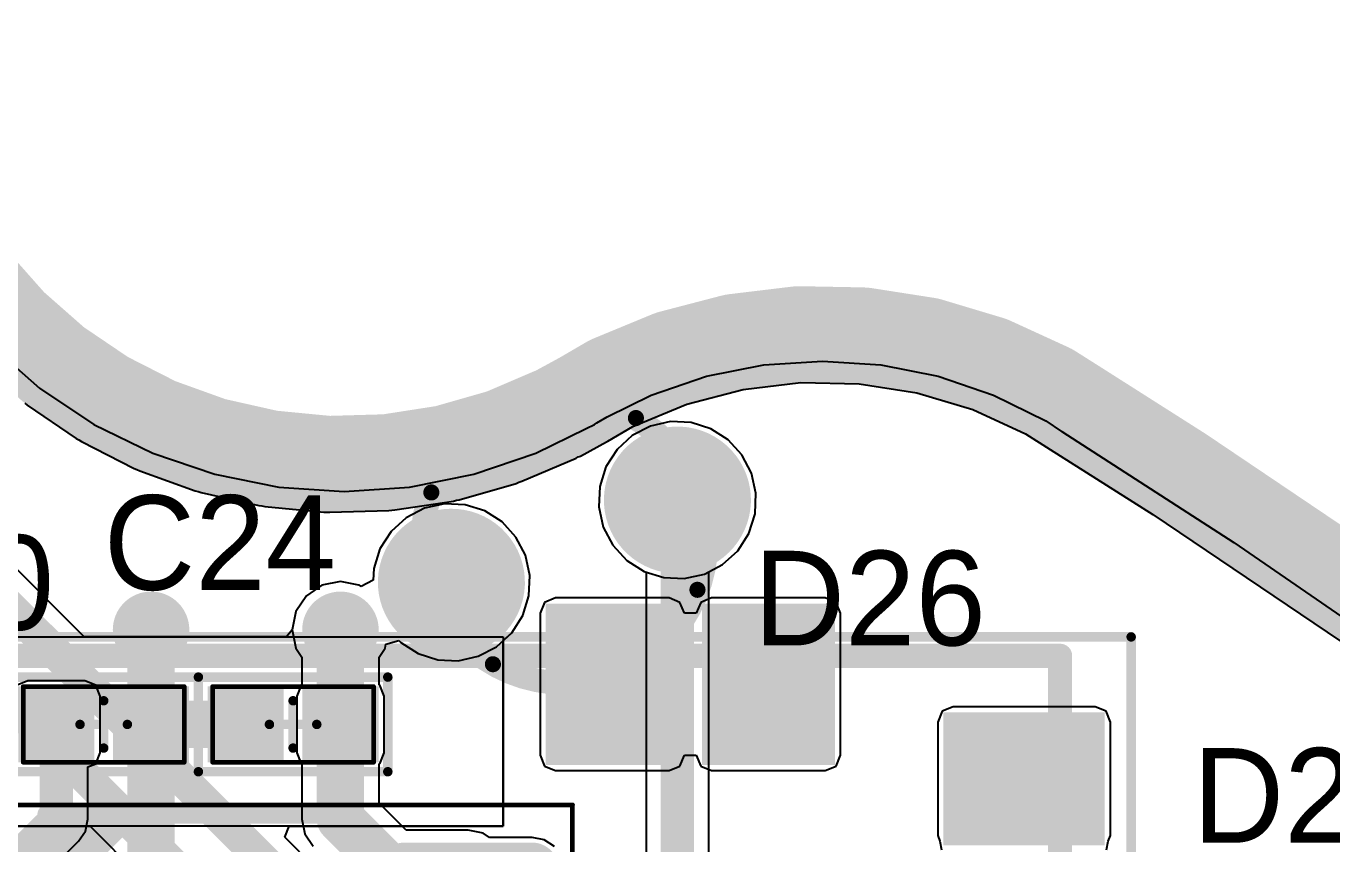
# Model space of a CAD drawing. Header units: millimetres. Extents: x 118 to 288, y 159 to 220.
# Drawn here: x 242.43 to 256.22, y 200.01 to 208.65 of the extents above; entities that cross this region are included whole.
import ezdxf

# ---------------------------------------------------------------- set-up
doc = ezdxf.new("R2010")
doc.units = ezdxf.units.MM
for name, color, linetype in [('BottomLayer', 5, 'Continuous'), ('BottomOverlay', 54, 'Continuous'), ('BottomPaste', 16, 'Continuous'), ('BottomSolder', 6, 'Continuous'), ('InternalPlane1', 76, 'Continuous'), ('InternalPlane2', 16, 'Continuous'), ('KeepOutLayer', 6, 'Continuous'), ('Mechanical1', 6, 'Continuous'), ('Mechanical13', 56, 'Continuous'), ('Mechanical15', 56, 'Continuous'), ('MultiLayer', 9, 'Continuous'), ('PadHoleLayer', 156, 'Continuous'), ('TopLayer', 1, 'Continuous'), ('TopOverlay', 2, 'Continuous'), ('TopPaste', 8, 'Continuous'), ('TopSolder', 216, 'Continuous'), ('ViaHoleLayer', 16, 'Continuous')]:
    doc.layers.add(name, color=color, linetype=linetype)

# ---------------------------------------------------------------- blocks, each defined once
blk = doc.blocks.new('0402__38')
at = {"layer": 'Mechanical15'}
for points, const_width in [([(-0.4, 0.85), (0.4, 0.85)], 0.05), ([(-0.4, 0.85), (-0.4, -0.85)], 0.05), ([(0.4, 0.85), (0.4, -0.85)], 0.05), ([(0, 0.25), (0, -0.25)], 0.1), ([(-0.25, 0), (0.25, 0)], 0.1), ([(-0.4, -0.85), (0.4, -0.85)], 0.05)]:
    blk.add_lwpolyline(points, dxfattribs=dict(at, const_width=const_width))
for points, const_width in [([(-0.412, 0.85, 1), (-0.387, 0.85, 1)], 0.025), ([(-0.412, 0.85, 1), (-0.387, 0.85, 1)], 0.025), ([(0.387, 0.85, 1), (0.412, 0.85, 1)], 0.025), ([(0.387, 0.85, 1), (0.412, 0.85, 1)], 0.025), ([(-0.025, 0.25, 1), (0.025, 0.25, 1)], 0.05), ([(-0.275, 0, 1), (-0.225, 0, 1)], 0.05), ([(0.225, 0, 1), (0.275, 0, 1)], 0.05), ([(-0.025, -0.25, 1), (0.025, -0.25, 1)], 0.05), ([(-0.412, -0.85, 1), (-0.387, -0.85, 1)], 0.025), ([(-0.412, -0.85, 1), (-0.387, -0.85, 1)], 0.025), ([(0.387, -0.85, 1), (0.412, -0.85, 1)], 0.025), ([(0.387, -0.85, 1), (0.412, -0.85, 1)], 0.025)]:
    blk.add_lwpolyline(points, format="xyb", close=True, dxfattribs=dict(at, const_width=const_width))
at = {"layer": 'TopLayer'}
for points in [[(0.3, 0.8), (-0.3, 0.8), (0.3, 0.2), (-0.3, 0.2)], [(0.3, -0.2), (-0.3, -0.2), (0.3, -0.8), (-0.3, -0.8)]]:
    blk.add_solid(points, dxfattribs=at)
at = {"layer": 'TopOverlay', "const_width": 0.1}
for points in [[(-0.5, 1), (-0.5, -1)], [(-0.5, 1), (0.5, 1)], [(0.5, 1), (0.5, -1)], [(-0.5, -1), (0.5, -1)]]:
    blk.add_lwpolyline(points, dxfattribs=at)
at = {"layer": 'TopOverlay', "const_width": 0.05}
for points in [[(-0.525, 1, 1), (-0.475, 1, 1)], [(-0.525, 1, 1), (-0.475, 1, 1)], [(0.475, 1, 1), (0.525, 1, 1)], [(0.475, 1, 1), (0.525, 1, 1)], [(-0.525, -1, 1), (-0.475, -1, 1)], [(-0.525, -1, 1), (-0.475, -1, 1)], [(0.475, -1, 1), (0.525, -1, 1)], [(0.475, -1, 1), (0.525, -1, 1)]]:
    blk.add_lwpolyline(points, format="xyb", close=True, dxfattribs=at)
at = {"layer": 'TopPaste'}
for points in [[(0.3, 0.8), (-0.3, 0.8), (0.3, 0.2), (-0.3, 0.2)], [(0.3, -0.2), (-0.3, -0.2), (0.3, -0.8), (-0.3, -0.8)]]:
    blk.add_solid(points, dxfattribs=at)
at = {"layer": 'TopSolder'}
for points in [[(0.402, 0.902), (-0.402, 0.902), (0.402, 0.098), (-0.402, 0.098)], [(0.402, -0.098), (-0.402, -0.098), (0.402, -0.902), (-0.402, -0.902)]]:
    blk.add_solid(points, dxfattribs=at)
blk = doc.blocks.new('LED3MM_GREEN_60')
at = {"layer": 'BottomLayer', "const_width": 0.675}
for points in [[(-1.607, 0, 1), (-0.933, 0, 1)], [(0.933, 0, 1), (1.607, 0, 1)]]:
    blk.add_lwpolyline(points, format="xyb", close=True, dxfattribs=at)
at = {"layer": 'BottomSolder', "const_width": 0.777}
for points in [[(-1.658, 0, 1), (-0.882, 0, 1)], [(0.882, 0, 1), (1.658, 0, 1)]]:
    blk.add_lwpolyline(points, format="xyb", close=True, dxfattribs=at)
at = {"layer": 'InternalPlane1', "const_width": 0.754}
for points in [[(-1.647, 0, 1), (-0.893, 0, 1)], [(0.893, 0, 1), (1.647, 0, 1)]]:
    blk.add_lwpolyline(points, format="xyb", close=True, dxfattribs=at)
at = {"layer": 'InternalPlane2', "const_width": 0.754}
blk.add_lwpolyline([(0.893, 0, 1), (1.647, 0, 1)], format="xyb", close=True, dxfattribs=at)
at = {"layer": 'MultiLayer', "const_width": 0.675}
for points in [[(-1.607, 0, 1), (-0.933, 0, 1)], [(0.933, 0, 1), (1.607, 0, 1)]]:
    blk.add_lwpolyline(points, format="xyb", close=True, dxfattribs=at)
at = {"layer": 'PadHoleLayer', "const_width": 0.5}
for points in [[(-1.52, 0, 1), (-1.02, 0, 1)], [(1.02, 0, 1), (1.52, 0, 1)]]:
    blk.add_lwpolyline(points, format="xyb", close=True, dxfattribs=at)
at = {"layer": 'TopLayer', "const_width": 0.675}
for points in [[(-1.607, 0, 1), (-0.933, 0, 1)], [(0.933, 0, 1), (1.607, 0, 1)]]:
    blk.add_lwpolyline(points, format="xyb", close=True, dxfattribs=at)
at = {"layer": 'TopOverlay', "const_width": 0.17}
for points in [[(-1.144, 0.964, -0.466308), (1.154, 0.964)], [(1.144, -0.964, -0.466308), (-1.154, -0.964)]]:
    blk.add_lwpolyline(points, format="xyb", dxfattribs=at)
at = {"layer": 'TopOverlay', "const_width": 0.085}
for points in [[(-1.187, 0.964, 1), (-1.102, 0.964, 1)], [(1.112, 0.964, 1), (1.197, 0.964, 1)], [(-1.197, -0.964, 1), (-1.112, -0.964, 1)], [(1.102, -0.964, 1), (1.187, -0.964, 1)]]:
    blk.add_lwpolyline(points, format="xyb", close=True, dxfattribs=at)
at = {"layer": 'TopSolder', "const_width": 0.777}
for points in [[(-1.658, 0, 1), (-0.882, 0, 1)], [(0.882, 0, 1), (1.658, 0, 1)]]:
    blk.add_lwpolyline(points, format="xyb", close=True, dxfattribs=at)
blk = doc.blocks.new('0402__95')
at = {"layer": 'Mechanical15'}
for points, const_width in [([(-0.4, 0.85), (0.4, 0.85)], 0.05), ([(-0.4, 0.85), (-0.4, -0.85)], 0.05), ([(0.4, 0.85), (0.4, -0.85)], 0.05), ([(0, 0.25), (0, -0.25)], 0.1), ([(-0.25, 0), (0.25, 0)], 0.1), ([(-0.4, -0.85), (0.4, -0.85)], 0.05)]:
    blk.add_lwpolyline(points, dxfattribs=dict(at, const_width=const_width))
for points, const_width in [([(-0.412, 0.85, 1), (-0.387, 0.85, 1)], 0.025), ([(-0.412, 0.85, 1), (-0.387, 0.85, 1)], 0.025), ([(0.387, 0.85, 1), (0.412, 0.85, 1)], 0.025), ([(0.387, 0.85, 1), (0.412, 0.85, 1)], 0.025), ([(-0.025, 0.25, 1), (0.025, 0.25, 1)], 0.05), ([(-0.275, 0, 1), (-0.225, 0, 1)], 0.05), ([(0.225, 0, 1), (0.275, 0, 1)], 0.05), ([(-0.025, -0.25, 1), (0.025, -0.25, 1)], 0.05), ([(-0.412, -0.85, 1), (-0.387, -0.85, 1)], 0.025), ([(-0.412, -0.85, 1), (-0.387, -0.85, 1)], 0.025), ([(0.387, -0.85, 1), (0.412, -0.85, 1)], 0.025), ([(0.387, -0.85, 1), (0.412, -0.85, 1)], 0.025)]:
    blk.add_lwpolyline(points, format="xyb", close=True, dxfattribs=dict(at, const_width=const_width))
at = {"layer": 'TopLayer'}
for points in [[(0.3, 0.8), (-0.3, 0.8), (0.3, 0.2), (-0.3, 0.2)], [(0.3, -0.2), (-0.3, -0.2), (0.3, -0.8), (-0.3, -0.8)]]:
    blk.add_solid(points, dxfattribs=at)
at = {"layer": 'TopOverlay', "const_width": 0.1}
for points in [[(-0.5, 1), (-0.5, -1)], [(-0.5, 1), (0.5, 1)], [(0.5, 1), (0.5, -1)], [(-0.5, -1), (0.5, -1)]]:
    blk.add_lwpolyline(points, dxfattribs=at)
at = {"layer": 'TopOverlay', "const_width": 0.05}
for points in [[(-0.525, 1, 1), (-0.475, 1, 1)], [(-0.525, 1, 1), (-0.475, 1, 1)], [(0.475, 1, 1), (0.525, 1, 1)], [(0.475, 1, 1), (0.525, 1, 1)], [(-0.525, -1, 1), (-0.475, -1, 1)], [(-0.525, -1, 1), (-0.475, -1, 1)], [(0.475, -1, 1), (0.525, -1, 1)], [(0.475, -1, 1), (0.525, -1, 1)]]:
    blk.add_lwpolyline(points, format="xyb", close=True, dxfattribs=at)
at = {"layer": 'TopPaste'}
for points in [[(0.3, 0.8), (-0.3, 0.8), (0.3, 0.2), (-0.3, 0.2)], [(0.3, -0.2), (-0.3, -0.2), (0.3, -0.8), (-0.3, -0.8)]]:
    blk.add_solid(points, dxfattribs=at)
at = {"layer": 'TopSolder'}
for points in [[(0.402, 0.902), (-0.402, 0.902), (0.402, 0.098), (-0.402, 0.098)], [(0.402, -0.098), (-0.402, -0.098), (0.402, -0.902), (-0.402, -0.902)]]:
    blk.add_solid(points, dxfattribs=at)
blk = doc.blocks.new('HTSSOP28_103')
at = {"layer": 'Mechanical15', "const_width": 0.05}
for points in [[(-3.95, 4.9), (3.95, 4.9)], [(3.95, -4.9), (3.95, 4.9)]]:
    blk.add_lwpolyline(points, dxfattribs=at)
at = {"layer": 'Mechanical15', "const_width": 0.025}
blk.add_lwpolyline([(3.938, 4.9, 1), (3.963, 4.9, 1)], format="xyb", close=True, dxfattribs=at)
blk.add_lwpolyline([(3.938, 4.9, 1), (3.963, 4.9, 1)], format="xyb", close=True, dxfattribs=at)
at = {"layer": 'TopOverlay', "const_width": 0.2}
for points in [[(-1.6, 4.3), (-1.1, 4.8)], [(-1.6, 4.5), (-1.3, 4.8)], [(-1.6, 4.1), (-0.9, 4.8)], [(-1.6, 3.9), (-0.7, 4.8)], [(-1.6, -4.8), (-1.6, 4.8)], [(-1.6, 4.8), (1.6, 4.8)], [(1.6, -4.8), (1.6, 4.8)]]:
    blk.add_lwpolyline(points, dxfattribs=at)
at = {"layer": 'TopOverlay', "const_width": 0.1}
for points in [[(-1.65, 4.8, 1), (-1.55, 4.8, 1)], [(-1.65, 4.8, 1), (-1.55, 4.8, 1)], [(-1.35, 4.8, 1), (-1.25, 4.8, 1)], [(-1.15, 4.8, 1), (-1.05, 4.8, 1)], [(-0.95, 4.8, 1), (-0.85, 4.8, 1)], [(-0.75, 4.8, 1), (-0.65, 4.8, 1)], [(1.55, 4.8, 1), (1.65, 4.8, 1)], [(1.55, 4.8, 1), (1.65, 4.8, 1)], [(-1.65, 4.5, 1), (-1.55, 4.5, 1)]]:
    blk.add_lwpolyline(points, format="xyb", close=True, dxfattribs=at)
at = {"layer": 'TopSolder', "const_width": 0.553}
blk.add_lwpolyline([(3.525, 4.225), (2.175, 4.225)], dxfattribs=at)
at = {"layer": 'TopSolder', "const_width": 0.277}
for points in [[(2.037, 4.225, 1), (2.313, 4.225, 1)], [(3.387, 4.225, 1), (3.663, 4.225, 1)]]:
    blk.add_lwpolyline(points, format="xyb", close=True, dxfattribs=at)
blk = doc.blocks.new('SPBT2632C2A_B_124')
at = {"layer": 'BottomLayer'}
for p, q in [((-6, -5.13), (-6, 0.87)), ((-6, 0.87), (-4, 0.87)), ((-4, 0.87), (-4, -5.13))]:
    blk.add_line(p, q, dxfattribs=at)
for points in [[(-5.1, 5.62), (-3.9, 5.62), (-5.1, 7.12), (-3.9, 7.12)], [(-6.25, 4.27), (-6.25, 3.07), (-4.75, 4.27), (-4.75, 3.07)], [(-6.25, 2.62), (-6.25, 1.42), (-4.75, 2.62), (-4.75, 1.42)]]:
    blk.add_solid(points, dxfattribs=at)
at = {"layer": 'BottomOverlay', "const_width": 0.254}
for points in [[(5.8, 6.75), (-5.8, 6.75)], [(-5.8, -6.75), (-5.8, 6.75)]]:
    blk.add_lwpolyline(points, dxfattribs=at)
at = {"layer": 'BottomOverlay', "const_width": 0.127}
blk.add_lwpolyline([(-5.864, 6.75, 1), (-5.737, 6.75, 1)], format="xyb", close=True, dxfattribs=at)
blk.add_lwpolyline([(-5.864, 6.75, 1), (-5.737, 6.75, 1)], format="xyb", close=True, dxfattribs=at)
at = {"layer": 'BottomPaste'}
for points in [[(-5.1, 5.62), (-3.9, 5.62), (-5.1, 7.12), (-3.9, 7.12)], [(-6.25, 4.27), (-6.25, 3.07), (-4.75, 4.27), (-4.75, 3.07)], [(-6.25, 2.62), (-6.25, 1.42), (-4.75, 2.62), (-4.75, 1.42)]]:
    blk.add_solid(points, dxfattribs=at)
at = {"layer": 'BottomSolder'}
for points in [[(-5.202, 5.518), (-3.798, 5.518), (-5.202, 7.222), (-3.798, 7.222)], [(-6.352, 4.372), (-6.352, 2.968), (-4.648, 4.372), (-4.648, 2.968)], [(-6.352, 2.722), (-6.352, 1.318), (-4.648, 2.722), (-4.648, 1.318)]]:
    blk.add_solid(points, dxfattribs=at)
at = {"layer": 'Mechanical15', "const_width": 0.1}
for points in [[(-6, -7.5), (-6, 7.5)], [(6, 7.5), (-6, 7.5)]]:
    blk.add_lwpolyline(points, dxfattribs=at)
at = {"layer": 'Mechanical15', "const_width": 0.05}
blk.add_lwpolyline([(-6.025, 7.5, 1), (-5.975, 7.5, 1)], format="xyb", close=True, dxfattribs=at)
blk.add_lwpolyline([(-6.025, 7.5, 1), (-5.975, 7.5, 1)], format="xyb", close=True, dxfattribs=at)

msp = doc.modelspace()

# ---------------------------------------------------------------- linework, layer by layer
at = {"layer": 'BottomLayer'}
for p, q in [((242.052, 205.286), (242.572, 204.83)), ((249.617, 204.954), (250.222, 205.074)), ((250.222, 205.074), (250.839, 205.115)), ((250.839, 205.115), (251.455, 205.074)), ((251.455, 205.074), (252.061, 204.954)), ((249.032, 204.755), (249.617, 204.954)), ((252.061, 204.954), (252.646, 204.755)), ((242.572, 204.83), (243.147, 204.446)), ((248.568, 204.526), (249.032, 204.755)), ((252.646, 204.755), (253.2, 204.482)), ((248.458, 204.463), (248.568, 204.526)), ((243.147, 204.446), (243.767, 204.14)), ((247.813, 204.14), (248.346, 204.403)), ((248.346, 204.403), (248.433, 204.446)), ((248.433, 204.446), (248.458, 204.463)), ((249.024, 204.428), (248.831, 204.328)), ((249.236, 204.475), (249.024, 204.428)), ((249.453, 204.466), (249.236, 204.475)), ((249.66, 204.4), (249.453, 204.466)), ((249.843, 204.283), (249.66, 204.4)), ((253.2, 204.482), (253.366, 204.371)), ((253.366, 204.371), (253.366, 204.371)), ((253.366, 204.371), (253.367, 204.371)), ((253.367, 204.371), (255.186, 203.199)), ((243.044, 202.2), (240.984, 204.259)), ((248.831, 204.328), (248.671, 204.181)), ((249.99, 204.123), (249.843, 204.283)), ((243.767, 204.14), (244.422, 203.918)), ((247.158, 203.918), (247.813, 204.14)), ((248.671, 204.181), (248.554, 203.998)), ((250.09, 203.931), (249.99, 204.123)), ((248.554, 203.998), (248.489, 203.791)), ((244.422, 203.918), (245.1, 203.783)), ((246.48, 203.783), (247.158, 203.918)), ((250.137, 203.719), (250.09, 203.931)), ((245.1, 203.783), (245.79, 203.738)), ((245.79, 203.738), (246.48, 203.783)), ((248.489, 203.791), (248.479, 203.574)), ((250.128, 203.502), (250.137, 203.719)), ((246.637, 203.559), (246.444, 203.459)), ((246.849, 203.606), (246.637, 203.559)), ((247.066, 203.597), (246.849, 203.606)), ((247.273, 203.531), (247.066, 203.597)), ((247.456, 203.415), (247.273, 203.531)), ((248.479, 203.574), (248.526, 203.361)), ((246.444, 203.459), (246.284, 203.312)), ((247.603, 203.255), (247.456, 203.415)), ((250.062, 203.294), (250.128, 203.502)), ((246.284, 203.312), (246.167, 203.129)), ((248.526, 203.361), (248.627, 203.169)), ((249.946, 203.111), (250.062, 203.294)), ((246.167, 203.129), (246.102, 202.922)), ((247.703, 203.062), (247.603, 203.255)), ((248.627, 203.169), (248.773, 203.009)), ((255.186, 203.199), (257.707, 201.453)), ((247.75, 202.85), (247.703, 203.062)), ((248.773, 203.009), (248.957, 202.892)), ((249.786, 202.964), (249.946, 203.111)), ((246.102, 202.922), (246.097, 202.798)), ((247.741, 202.633), (247.75, 202.85)), ((248.957, 202.892), (249.164, 202.827)), ((249.381, 202.817), (249.593, 202.864)), ((249.593, 202.864), (249.786, 202.964)), ((245.555, 202.746), (245.39, 202.635)), ((245.75, 202.785), (245.555, 202.746)), ((245.945, 202.746), (245.75, 202.785)), ((245.967, 202.732), (245.945, 202.746)), ((246.097, 202.798), (245.967, 202.732)), ((249.164, 202.827), (249.381, 202.817)), ((245.39, 202.635), (245.279, 202.47)), ((247.676, 202.426), (247.741, 202.633)), ((248.02, 202.612), (247.905, 202.565)), ((249.22, 202.612), (248.02, 202.612)), ((249.335, 202.565), (249.22, 202.612)), ((249.67, 202.612), (249.555, 202.565)), ((250.87, 202.612), (249.67, 202.612)), ((250.985, 202.565), (250.87, 202.612)), ((245.279, 202.47), (245.24, 202.275)), ((247.905, 202.565), (247.858, 202.45)), ((247.858, 202.45), (247.858, 200.95)), ((249.382, 202.45), (249.335, 202.565)), ((249.508, 202.45), (249.382, 202.45)), ((249.555, 202.565), (249.508, 202.45)), ((251.032, 202.45), (250.985, 202.565)), ((251.032, 200.95), (251.032, 202.45)), ((247.559, 202.242), (247.676, 202.426)), ((245.179, 202.2), (243.044, 202.2)), ((245.24, 202.275), (245.179, 202.2)), ((247.47, 202.161), (247.559, 202.242)), ((247.47, 200.2), (247.47, 202.161)), ((252.105, 201.415), (252.058, 201.3)), ((252.22, 201.462), (252.105, 201.415)), ((253.72, 201.462), (252.22, 201.462)), ((253.835, 201.415), (253.72, 201.462)), ((253.882, 201.3), (253.835, 201.415)), ((252.058, 201.3), (252.058, 200.1)), ((253.882, 200.1), (253.882, 201.3)), ((247.858, 200.95), (247.905, 200.835)), ((249.335, 200.835), (249.382, 200.95)), ((249.382, 200.95), (249.508, 200.95)), ((249.508, 200.95), (249.555, 200.835)), ((250.985, 200.835), (251.032, 200.95)), ((247.905, 200.835), (248.02, 200.788)), ((248.02, 200.788), (249.22, 200.788)), ((249.22, 200.788), (249.335, 200.835)), ((249.555, 200.835), (249.67, 200.788)), ((249.67, 200.788), (250.87, 200.788)), ((250.87, 200.788), (250.985, 200.835)), ((241.47, 200.2), (243.106, 200.2)), ((243.106, 200.2), (244.941, 198.366)), ((245.161, 200.083), (245.21, 200.2)), ((245.21, 200.2), (247.47, 200.2)), ((252.058, 200.1), (252.081, 200.042)), ((253.859, 200.042), (253.882, 200.1)), ((245.466, 199.778), (245.161, 200.083)), ((252.081, 200.042), (252.099, 199.95)), ((253.841, 199.95), (253.859, 200.042))]:
    msp.add_line(p, q, dxfattribs=at)
at = {"layer": 'BottomLayer', "const_width": 0.35}
for points in [[(240.75, 204.025), (245.5, 199.275)], [(240.25, 203.525), (245.175, 198.6)]]:
    msp.add_lwpolyline(points, dxfattribs=at)
for points in [[(243.575, 202.275, 1), (243.925, 202.275, 1)], [(245.575, 202.275, 1), (245.925, 202.275, 1)]]:
    msp.add_lwpolyline(points, format="xyb", close=True, dxfattribs=at)
at = {"layer": 'InternalPlane1'}
for p, q in [((249.407, 204.658), (250.002, 204.814)), ((250.002, 204.814), (250.613, 204.887)), ((250.613, 204.887), (251.229, 204.875)), ((251.229, 204.875), (251.837, 204.78)), ((251.837, 204.78), (252.427, 204.603)), ((242.418, 204.669), (242.442, 204.648)), ((242.442, 204.648), (242.959, 204.297)), ((248.838, 204.423), (249.407, 204.658)), ((252.427, 204.603), (252.986, 204.347)), ((248.572, 204.267), (248.838, 204.423)), ((242.959, 204.297), (242.987, 204.282)), ((242.987, 204.282), (243.014, 204.265)), ((243.014, 204.265), (243.571, 203.981)), ((248.284, 204.11), (248.558, 204.26)), ((248.558, 204.26), (248.565, 204.264)), ((248.565, 204.264), (248.572, 204.267)), ((252.986, 204.347), (253.246, 204.182)), ((247.666, 203.844), (248.24, 204.089)), ((248.24, 204.089), (248.261, 204.101)), ((248.261, 204.101), (248.284, 204.11)), ((253.246, 204.182), (253.246, 204.182)), ((253.246, 204.182), (254.328, 203.494)), ((243.571, 203.981), (243.601, 203.969)), ((243.601, 203.969), (243.63, 203.956)), ((243.63, 203.956), (244.217, 203.744)), ((247.005, 203.65), (247.606, 203.822)), ((247.606, 203.822), (247.635, 203.834)), ((247.635, 203.834), (247.666, 203.844)), ((244.217, 203.744), (244.248, 203.736)), ((244.248, 203.736), (244.279, 203.726)), ((244.279, 203.726), (244.888, 203.589)), ((244.888, 203.589), (244.92, 203.585)), ((244.92, 203.585), (244.951, 203.579)), ((244.951, 203.579), (245.573, 203.519)), ((245.637, 203.517), (246.262, 203.535)), ((246.262, 203.535), (246.293, 203.539)), ((246.293, 203.539), (246.325, 203.541)), ((246.325, 203.541), (246.943, 203.636)), ((246.943, 203.636), (246.974, 203.644)), ((246.974, 203.644), (247.005, 203.65)), ((245.573, 203.519), (245.605, 203.519)), ((245.605, 203.519), (245.637, 203.517)), ((254.328, 203.494), (256.453, 202.061))]:
    msp.add_line(p, q, dxfattribs=at)
at = {"layer": 'InternalPlane1', "const_width": 1.016}
for points in [[(241.846, 205.951), (242.26, 205.483)], [(242.26, 205.483), (242.729, 205.07)], [(249.907, 205.316), (250.588, 205.398)], [(250.588, 205.398), (251.273, 205.385)], [(251.273, 205.385), (251.951, 205.279)], [(249.244, 205.143), (249.907, 205.316)], [(251.951, 205.279), (252.607, 205.082)], [(248.61, 204.881), (249.244, 205.143)], [(242.729, 205.07), (243.246, 204.72)], [(252.607, 205.082), (253.231, 204.796)], [(248.314, 204.708), (248.61, 204.881)], [(243.246, 204.72), (243.803, 204.436)], [(248.04, 204.559), (248.314, 204.708)], [(253.231, 204.796), (253.52, 204.613)], [(247.465, 204.313), (248.04, 204.559)], [(253.52, 204.613), (254.608, 203.921)], [(243.803, 204.436), (244.391, 204.224)], [(246.864, 204.141), (247.465, 204.313)], [(244.391, 204.224), (245, 204.087)], [(246.247, 204.045), (246.864, 204.141)], [(245, 204.087), (245.622, 204.027)], [(245.622, 204.027), (246.247, 204.045)], [(254.608, 203.921), (256.745, 202.48)]]:
    msp.add_lwpolyline(points, dxfattribs=at)
at = {"layer": 'InternalPlane1'}
for points, const_width in [([(242.006, 205.483, 1), (242.514, 205.483, 1)], 0.508), ([(242.006, 205.483, 1), (242.514, 205.483, 1)], 0.508), ([(250.334, 205.398, 1), (250.842, 205.398, 1)], 0.508), ([(250.334, 205.398, 1), (250.842, 205.398, 1)], 0.508), ([(251.019, 205.385, 1), (251.527, 205.385, 1)], 0.508), ([(251.019, 205.385, 1), (251.527, 205.385, 1)], 0.508), ([(249.653, 205.316, 1), (250.161, 205.316, 1)], 0.508), ([(249.653, 205.316, 1), (250.161, 205.316, 1)], 0.508), ([(251.697, 205.279, 1), (252.205, 205.279, 1)], 0.508), ([(251.697, 205.279, 1), (252.205, 205.279, 1)], 0.508), ([(248.99, 205.143, 1), (249.498, 205.143, 1)], 0.508), ([(248.99, 205.143, 1), (249.498, 205.143, 1)], 0.508), ([(242.475, 205.07, 1), (242.983, 205.07, 1)], 0.508), ([(242.475, 205.07, 1), (242.983, 205.07, 1)], 0.508), ([(252.353, 205.082, 1), (252.861, 205.082, 1)], 0.508), ([(252.353, 205.082, 1), (252.861, 205.082, 1)], 0.508), ([(248.356, 204.881, 1), (248.864, 204.881, 1)], 0.508), ([(248.356, 204.881, 1), (248.864, 204.881, 1)], 0.508), ([(242.992, 204.72, 1), (243.5, 204.72, 1)], 0.508), ([(242.992, 204.72, 1), (243.5, 204.72, 1)], 0.508), ([(248.06, 204.708, 1), (248.568, 204.708, 1)], 0.508), ([(248.06, 204.708, 1), (248.568, 204.708, 1)], 0.508), ([(252.977, 204.796, 1), (253.485, 204.796, 1)], 0.508), ([(252.977, 204.796, 1), (253.485, 204.796, 1)], 0.508), ([(247.786, 204.559, 1), (248.294, 204.559, 1)], 0.508), ([(247.786, 204.559, 1), (248.294, 204.559, 1)], 0.508), ([(253.266, 204.613, 1), (253.774, 204.613, 1)], 0.508), ([(253.266, 204.613, 1), (253.774, 204.613, 1)], 0.508), ([(243.549, 204.436, 1), (244.057, 204.436, 1)], 0.508), ([(243.549, 204.436, 1), (244.057, 204.436, 1)], 0.508), ([(247.211, 204.313, 1), (247.719, 204.313, 1)], 0.508), ([(247.211, 204.313, 1), (247.719, 204.313, 1)], 0.508), ([(244.137, 204.224, 1), (244.645, 204.224, 1)], 0.508), ([(244.137, 204.224, 1), (244.645, 204.224, 1)], 0.508), ([(246.61, 204.141, 1), (247.118, 204.141, 1)], 0.508), ([(246.61, 204.141, 1), (247.118, 204.141, 1)], 0.508), ([(244.746, 204.087, 1), (245.254, 204.087, 1)], 0.508), ([(244.746, 204.087, 1), (245.254, 204.087, 1)], 0.508), ([(245.368, 204.027, 1), (245.876, 204.027, 1)], 0.508), ([(245.368, 204.027, 1), (245.876, 204.027, 1)], 0.508), ([(245.993, 204.045, 1), (246.501, 204.045, 1)], 0.508), ([(245.993, 204.045, 1), (246.501, 204.045, 1)], 0.508), ([(254.354, 203.921, 1), (254.862, 203.921, 1)], 0.508), ([(254.354, 203.921, 1), (254.862, 203.921, 1)], 0.508), ([(245.548, 202.275, 1), (245.952, 202.275, 1)], 0.404)]:
    msp.add_lwpolyline(points, format="xyb", close=True, dxfattribs=dict(at, const_width=const_width))
at = {"layer": 'InternalPlane2'}
for p, q in [((249.407, 204.658), (250.002, 204.814)), ((250.002, 204.814), (250.613, 204.887)), ((250.613, 204.887), (251.229, 204.875)), ((251.229, 204.875), (251.837, 204.78)), ((251.837, 204.78), (252.427, 204.603)), ((242.418, 204.669), (242.442, 204.648)), ((242.442, 204.648), (242.959, 204.297)), ((248.838, 204.423), (249.407, 204.658)), ((252.427, 204.603), (252.986, 204.347)), ((248.572, 204.267), (248.838, 204.423)), ((242.959, 204.297), (242.987, 204.282)), ((242.987, 204.282), (243.014, 204.265)), ((243.014, 204.265), (243.571, 203.981)), ((248.284, 204.11), (248.558, 204.26)), ((248.558, 204.26), (248.565, 204.264)), ((248.565, 204.264), (248.572, 204.267)), ((252.986, 204.347), (253.246, 204.182)), ((247.666, 203.844), (248.24, 204.089)), ((248.24, 204.089), (248.261, 204.101)), ((248.261, 204.101), (248.284, 204.11)), ((253.246, 204.182), (253.246, 204.182)), ((253.246, 204.182), (254.328, 203.494)), ((243.571, 203.981), (243.601, 203.969)), ((243.601, 203.969), (243.63, 203.956)), ((243.63, 203.956), (244.217, 203.744)), ((247.005, 203.65), (247.606, 203.822)), ((247.606, 203.822), (247.635, 203.834)), ((247.635, 203.834), (247.666, 203.844)), ((244.217, 203.744), (244.248, 203.736)), ((244.248, 203.736), (244.279, 203.726)), ((244.279, 203.726), (244.888, 203.589)), ((244.888, 203.589), (244.92, 203.585)), ((244.92, 203.585), (244.951, 203.579)), ((244.951, 203.579), (245.573, 203.519)), ((245.637, 203.517), (246.262, 203.535)), ((246.262, 203.535), (246.293, 203.539)), ((246.293, 203.539), (246.325, 203.541)), ((246.325, 203.541), (246.943, 203.636)), ((246.943, 203.636), (246.974, 203.644)), ((246.974, 203.644), (247.005, 203.65)), ((245.573, 203.519), (245.605, 203.519)), ((245.605, 203.519), (245.637, 203.517)), ((254.328, 203.494), (256.453, 202.061))]:
    msp.add_line(p, q, dxfattribs=at)
at = {"layer": 'InternalPlane2', "const_width": 1.016}
for points in [[(241.846, 205.951), (242.26, 205.483)], [(242.26, 205.483), (242.729, 205.07)], [(249.907, 205.316), (250.588, 205.398)], [(250.588, 205.398), (251.273, 205.385)], [(251.273, 205.385), (251.951, 205.279)], [(249.244, 205.143), (249.907, 205.316)], [(251.951, 205.279), (252.607, 205.082)], [(248.61, 204.881), (249.244, 205.143)], [(242.729, 205.07), (243.246, 204.72)], [(252.607, 205.082), (253.231, 204.796)], [(248.314, 204.708), (248.61, 204.881)], [(243.246, 204.72), (243.803, 204.436)], [(248.04, 204.559), (248.314, 204.708)], [(253.231, 204.796), (253.52, 204.613)], [(247.465, 204.313), (248.04, 204.559)], [(253.52, 204.613), (254.608, 203.921)], [(243.803, 204.436), (244.391, 204.224)], [(246.864, 204.141), (247.465, 204.313)], [(244.391, 204.224), (245, 204.087)], [(246.247, 204.045), (246.864, 204.141)], [(245, 204.087), (245.622, 204.027)], [(245.622, 204.027), (246.247, 204.045)], [(254.608, 203.921), (256.745, 202.48)]]:
    msp.add_lwpolyline(points, dxfattribs=at)
at = {"layer": 'InternalPlane2'}
for points, const_width in [([(242.006, 205.483, 1), (242.514, 205.483, 1)], 0.508), ([(242.006, 205.483, 1), (242.514, 205.483, 1)], 0.508), ([(250.334, 205.398, 1), (250.842, 205.398, 1)], 0.508), ([(250.334, 205.398, 1), (250.842, 205.398, 1)], 0.508), ([(251.019, 205.385, 1), (251.527, 205.385, 1)], 0.508), ([(251.019, 205.385, 1), (251.527, 205.385, 1)], 0.508), ([(249.653, 205.316, 1), (250.161, 205.316, 1)], 0.508), ([(249.653, 205.316, 1), (250.161, 205.316, 1)], 0.508), ([(251.697, 205.279, 1), (252.205, 205.279, 1)], 0.508), ([(251.697, 205.279, 1), (252.205, 205.279, 1)], 0.508), ([(248.99, 205.143, 1), (249.498, 205.143, 1)], 0.508), ([(248.99, 205.143, 1), (249.498, 205.143, 1)], 0.508), ([(242.475, 205.07, 1), (242.983, 205.07, 1)], 0.508), ([(242.475, 205.07, 1), (242.983, 205.07, 1)], 0.508), ([(252.353, 205.082, 1), (252.861, 205.082, 1)], 0.508), ([(252.353, 205.082, 1), (252.861, 205.082, 1)], 0.508), ([(248.356, 204.881, 1), (248.864, 204.881, 1)], 0.508), ([(248.356, 204.881, 1), (248.864, 204.881, 1)], 0.508), ([(242.992, 204.72, 1), (243.5, 204.72, 1)], 0.508), ([(242.992, 204.72, 1), (243.5, 204.72, 1)], 0.508), ([(248.06, 204.708, 1), (248.568, 204.708, 1)], 0.508), ([(248.06, 204.708, 1), (248.568, 204.708, 1)], 0.508), ([(252.977, 204.796, 1), (253.485, 204.796, 1)], 0.508), ([(252.977, 204.796, 1), (253.485, 204.796, 1)], 0.508), ([(247.786, 204.559, 1), (248.294, 204.559, 1)], 0.508), ([(247.786, 204.559, 1), (248.294, 204.559, 1)], 0.508), ([(253.266, 204.613, 1), (253.774, 204.613, 1)], 0.508), ([(253.266, 204.613, 1), (253.774, 204.613, 1)], 0.508), ([(243.549, 204.436, 1), (244.057, 204.436, 1)], 0.508), ([(243.549, 204.436, 1), (244.057, 204.436, 1)], 0.508), ([(247.211, 204.313, 1), (247.719, 204.313, 1)], 0.508), ([(247.211, 204.313, 1), (247.719, 204.313, 1)], 0.508), ([(244.137, 204.224, 1), (244.645, 204.224, 1)], 0.508), ([(244.137, 204.224, 1), (244.645, 204.224, 1)], 0.508), ([(246.61, 204.141, 1), (247.118, 204.141, 1)], 0.508), ([(246.61, 204.141, 1), (247.118, 204.141, 1)], 0.508), ([(244.746, 204.087, 1), (245.254, 204.087, 1)], 0.508), ([(244.746, 204.087, 1), (245.254, 204.087, 1)], 0.508), ([(245.368, 204.027, 1), (245.876, 204.027, 1)], 0.508), ([(245.368, 204.027, 1), (245.876, 204.027, 1)], 0.508), ([(245.993, 204.045, 1), (246.501, 204.045, 1)], 0.508), ([(245.993, 204.045, 1), (246.501, 204.045, 1)], 0.508), ([(254.354, 203.921, 1), (254.862, 203.921, 1)], 0.508), ([(254.354, 203.921, 1), (254.862, 203.921, 1)], 0.508), ([(243.548, 202.275, 1), (243.952, 202.275, 1)], 0.404)]:
    msp.add_lwpolyline(points, format="xyb", close=True, dxfattribs=dict(at, const_width=const_width))
at = {"layer": 'KeepOutLayer', "const_width": 0.25}
for points in [[(248.314, 204.708, -0.546618), (240.814, 208.529)], [(248.314, 204.708, -0.280855), (253.52, 204.613)], [(253.52, 204.613, -0.137957), (287.49, 166.703)]]:
    msp.add_lwpolyline(points, format="xyb", dxfattribs=at)
at = {"layer": 'KeepOutLayer', "const_width": 0.125}
for points in [[(248.252, 204.708, 1), (248.377, 204.708, 1)], [(248.252, 204.708, 1), (248.377, 204.708, 1)], [(253.457, 204.613, 1), (253.582, 204.613, 1)], [(253.457, 204.613, 1), (253.582, 204.613, 1)]]:
    msp.add_lwpolyline(points, format="xyb", close=True, dxfattribs=at)
at = {"layer": 'Mechanical1'}
for points, const_width in [([(249.615, 203.212, 1), (246.615, 203.212, 1)], 0.25), ([(246.552, 203.212, 1), (246.677, 203.212, 1)], 0.125), ([(249.552, 203.212, 1), (249.677, 203.212, 1)], 0.125)]:
    msp.add_lwpolyline(points, format="xyb", close=True, dxfattribs=dict(at, const_width=const_width))
at = {"layer": 'Mechanical13', "const_width": 0.25}
for points in [[(248.314, 204.708, -0.546618), (240.814, 208.529)], [(248.314, 204.708, -0.280855), (253.52, 204.613)], [(253.52, 204.613, -0.137957), (287.49, 166.703)]]:
    msp.add_lwpolyline(points, format="xyb", dxfattribs=at)
at = {"layer": 'Mechanical13', "const_width": 0.125}
for points in [[(248.252, 204.708, 1), (248.377, 204.708, 1)], [(248.252, 204.708, 1), (248.377, 204.708, 1)], [(253.457, 204.613, 1), (253.582, 204.613, 1)], [(253.457, 204.613, 1), (253.582, 204.613, 1)]]:
    msp.add_lwpolyline(points, format="xyb", close=True, dxfattribs=at)
at = {"layer": 'MultiLayer', "const_width": 0.35}
for points in [[(243.575, 202.275, 1), (243.925, 202.275, 1)], [(245.575, 202.275, 1), (245.925, 202.275, 1)]]:
    msp.add_lwpolyline(points, format="xyb", close=True, dxfattribs=at)
at = {"layer": 'TopLayer'}
for p, q in [((242.052, 205.286), (242.572, 204.83)), ((249.617, 204.954), (250.222, 205.074)), ((250.222, 205.074), (250.839, 205.115)), ((250.839, 205.115), (251.455, 205.074)), ((251.455, 205.074), (252.061, 204.954)), ((249.032, 204.755), (249.617, 204.954)), ((252.061, 204.954), (252.646, 204.755)), ((242.572, 204.83), (243.147, 204.446)), ((248.568, 204.526), (249.032, 204.755)), ((252.646, 204.755), (253.2, 204.482)), ((248.458, 204.463), (248.568, 204.526)), ((243.147, 204.446), (243.767, 204.14)), ((247.813, 204.14), (248.346, 204.403)), ((248.346, 204.403), (248.433, 204.446)), ((248.433, 204.446), (248.458, 204.463)), ((249.024, 204.428), (248.831, 204.328)), ((249.236, 204.475), (249.024, 204.428)), ((249.453, 204.466), (249.236, 204.475)), ((249.66, 204.4), (249.453, 204.466)), ((249.843, 204.283), (249.66, 204.4)), ((253.2, 204.482), (253.366, 204.371)), ((253.366, 204.371), (253.366, 204.371)), ((253.366, 204.371), (253.367, 204.371)), ((253.367, 204.371), (255.186, 203.199)), ((248.831, 204.328), (248.671, 204.181)), ((249.99, 204.123), (249.843, 204.283)), ((243.767, 204.14), (244.422, 203.918)), ((247.158, 203.918), (247.813, 204.14)), ((248.671, 204.181), (248.554, 203.998)), ((250.09, 203.931), (249.99, 204.123)), ((248.554, 203.998), (248.489, 203.791)), ((244.422, 203.918), (245.1, 203.783)), ((246.48, 203.783), (247.158, 203.918)), ((250.137, 203.719), (250.09, 203.931)), ((245.1, 203.783), (245.79, 203.738)), ((245.79, 203.738), (246.48, 203.783)), ((248.489, 203.791), (248.479, 203.574)), ((250.128, 203.502), (250.137, 203.719)), ((246.637, 203.559), (246.444, 203.459)), ((246.849, 203.606), (246.637, 203.559)), ((247.066, 203.597), (246.849, 203.606)), ((247.273, 203.531), (247.066, 203.597)), ((247.456, 203.415), (247.273, 203.531)), ((248.479, 203.574), (248.526, 203.361)), ((246.444, 203.459), (246.284, 203.312)), ((247.603, 203.255), (247.456, 203.415)), ((250.062, 203.294), (250.128, 203.502)), ((246.284, 203.312), (246.167, 203.129)), ((248.526, 203.361), (248.627, 203.169)), ((249.946, 203.111), (250.062, 203.294)), ((246.167, 203.129), (246.102, 202.922)), ((247.703, 203.062), (247.603, 203.255)), ((248.627, 203.169), (248.773, 203.009)), ((255.186, 203.199), (257.707, 201.453)), ((247.75, 202.85), (247.703, 203.062)), ((248.773, 203.009), (248.957, 202.892)), ((249.786, 202.964), (249.946, 203.111)), ((246.102, 202.922), (246.097, 202.798)), ((247.741, 202.633), (247.75, 202.85)), ((248.957, 202.892), (248.977, 202.885)), ((248.977, 202.885), (248.977, 199.69)), ((249.64, 202.888), (249.786, 202.964)), ((249.64, 195.833), (249.64, 202.888)), ((245.555, 202.746), (245.39, 202.635)), ((245.75, 202.785), (245.555, 202.746)), ((245.945, 202.746), (245.75, 202.785)), ((245.967, 202.732), (245.945, 202.746)), ((246.097, 202.798), (245.967, 202.732)), ((245.39, 202.635), (245.279, 202.47)), ((247.676, 202.426), (247.741, 202.633)), ((245.279, 202.47), (245.24, 202.275)), ((247.559, 202.242), (247.676, 202.426)), ((245.24, 202.275), (245.279, 202.08)), ((246.23, 202.123), (246.367, 202.162)), ((246.367, 202.162), (246.387, 202.14)), ((247.399, 202.096), (247.559, 202.242)), ((245.279, 202.08), (245.342, 201.985)), ((246.158, 201.985), (246.221, 202.08)), ((246.221, 202.08), (246.23, 202.123)), ((246.387, 202.14), (246.57, 202.023)), ((246.57, 202.023), (246.777, 201.958)), ((247.206, 201.995), (247.399, 202.096)), ((245.342, 201.985), (245.342, 201.693)), ((246.158, 201.693), (246.158, 201.985)), ((246.777, 201.958), (246.994, 201.948)), ((246.994, 201.948), (247.206, 201.995)), ((242.45, 201.737), (242.335, 201.69)), ((243.05, 201.737), (242.45, 201.737)), ((243.165, 201.69), (243.05, 201.737)), ((243.212, 201.575), (243.165, 201.69)), ((245.335, 201.69), (245.288, 201.575)), ((245.342, 201.693), (245.335, 201.69)), ((246.165, 201.69), (246.158, 201.693)), ((246.212, 201.575), (246.165, 201.69)), ((243.212, 200.975), (243.212, 201.575)), ((245.288, 201.575), (245.288, 200.975)), ((246.212, 200.975), (246.212, 201.575)), ((243.165, 200.86), (243.212, 200.975)), ((245.288, 200.975), (245.335, 200.86)), ((246.165, 200.86), (246.212, 200.975)), ((243.081, 200.826), (243.165, 200.86)), ((243.081, 200.275), (243.081, 200.826)), ((245.335, 200.86), (245.342, 200.857)), ((245.342, 200.857), (245.342, 200.275)), ((246.158, 200.857), (246.165, 200.86)), ((246.158, 200.444), (246.158, 200.857)), ((246.444, 200.158), (246.158, 200.444)), ((243.056, 200.148), (243.081, 200.275)), ((245.342, 200.275), (245.342, 200.275)), ((245.342, 200.275), (245.373, 200.119)), ((242.984, 200.041), (243.056, 200.148)), ((245.373, 200.119), (245.462, 199.987)), ((247.1, 200.158), (246.444, 200.158)), ((247.256, 200.127), (247.1, 200.158)), ((247.324, 200.081), (247.256, 200.127)), ((242.578, 199.635), (242.984, 200.041)), ((247.775, 200.081), (247.324, 200.081)), ((247.902, 200.056), (247.775, 200.081)), ((248.009, 199.984), (247.902, 200.056))]:
    msp.add_line(p, q, dxfattribs=at)
for points, const_width in [([(249.308, 195.833), (249.308, 203.646)], 0.35), ([(243.75, 201.275), (243.75, 202.275)], 0.5), ([(245.75, 201.275), (245.75, 202.275)], 0.5), ([(243.75, 197.15), (243.75, 201.275)], 0.5), ([(243.75, 201.275), (244.75, 201.275)], 0.5), ([(245.75, 200.275), (245.75, 201.275)], 0.5), ([(242.75, 200.275), (242.75, 201.275)], 0.35), ([(245.75, 200.275), (246.275, 199.75)], 0.5), ([(242.225, 199.75), (242.75, 200.275)], 0.35)]:
    msp.add_lwpolyline(points, dxfattribs=dict(at, const_width=const_width))
for points, const_width in [([(249.221, 203.646, 1), (249.396, 203.646, 1)], 0.175), ([(243.575, 202.275, 1), (243.925, 202.275, 1)], 0.35), ([(245.575, 202.275, 1), (245.925, 202.275, 1)], 0.35), ([(243.625, 202.275, 1), (243.875, 202.275, 1)], 0.25), ([(245.625, 202.275, 1), (245.875, 202.275, 1)], 0.25), ([(243.625, 201.275, 1), (243.875, 201.275, 1)], 0.25), ([(243.625, 201.275, 1), (243.875, 201.275, 1)], 0.25), ([(243.625, 201.275, 1), (243.875, 201.275, 1)], 0.25), ([(244.625, 201.275, 1), (244.875, 201.275, 1)], 0.25), ([(245.625, 201.275, 1), (245.875, 201.275, 1)], 0.25), ([(245.625, 201.275, 1), (245.875, 201.275, 1)], 0.25), ([(242.662, 201.275, 1), (242.838, 201.275, 1)], 0.175), ([(245.625, 200.275, 1), (245.875, 200.275, 1)], 0.25), ([(245.625, 200.275, 1), (245.875, 200.275, 1)], 0.25), ([(242.662, 200.275, 1), (242.838, 200.275, 1)], 0.175), ([(242.662, 200.275, 1), (242.838, 200.275, 1)], 0.175)]:
    msp.add_lwpolyline(points, format="xyb", close=True, dxfattribs=dict(at, const_width=const_width))
at = {"layer": 'ViaHoleLayer', "const_width": 0.15}
for points in [[(243.675, 202.275, 1), (243.825, 202.275, 1)], [(245.675, 202.275, 1), (245.825, 202.275, 1)]]:
    msp.add_lwpolyline(points, format="xyb", close=True, dxfattribs=at)

# ---------------------------------------------------------------- block references
for name, p, rotation in [('LED3MM_GREEN_60', (248.115, 203.212), 20), ('SPBT2632C2A_B_124', (246.6, 196.2), 270), ('0402__95', (243.25, 201.275), 90), ('0402__38', (245.25, 201.275), 90)]:
    msp.add_blockref(name, p, dxfattribs=dict(rotation=rotation))
msp.add_blockref('HTSSOP28_103', (244.25, 195.525))

# ---------------------------------------------------------------- texts
at = {"layer": 'TopOverlay'}
for s, p in [('C24', (243.25, 202.697)), ('R20', (240.273, 202.275)), ('D26', (250.113, 202.11)), ('D27', (254.75, 200.025))]:
    msp.add_text(s, height=1, dxfattribs=at).set_placement(p)

doc.saveas('drawing.dxf')
